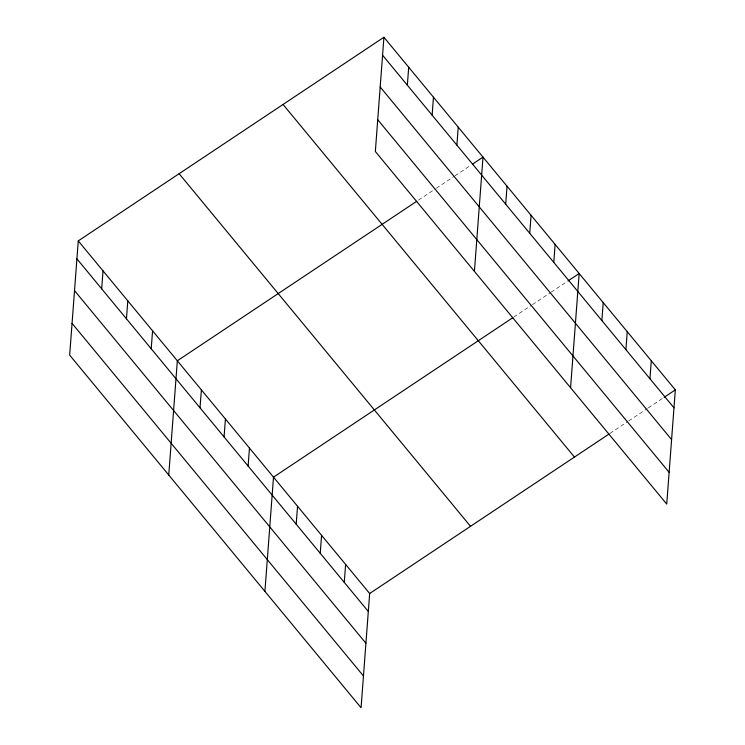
<?xml version="1.0" encoding="UTF-8"?>
<svg xmlns="http://www.w3.org/2000/svg" width="745" height="745" viewBox="0 0 745 745"><rect width="100%" height="100%" fill="white"/><g stroke="black" fill="none" stroke-linecap="round" stroke-linejoin="round"><path stroke-width="0.56" stroke-dasharray="3.73 2.79" d="M418.56 200.079L435.369 188.876M436.3 188.252L454.05 176.425M454.981 175.811L470.859 165.232M513.789 317.063L531.53 305.236M532.47 304.621L550.21 292.794M551.151 292.17L567.029 281.591M609.95 433.422L627.7 421.605M628.631 420.981L647.312 408.539M648.243 407.915L663.19 397.96"/><path stroke-width="1.12" d="M78.262 240.896L69.667 355.132L361.074 707.75L369.66 593.514L78.262 240.896L383.926 37.25L675.333 389.868L666.738 504.104L375.34 151.486L383.926 37.25M101.674 288.837L103.034 270.873M126.445 318.804L127.795 300.84M151.216 348.781L152.567 330.817M168.752 475.021L177.338 360.785L416.688 201.318M200.023 407.841L201.374 389.877M224.068 436.933L225.418 418.969M248.113 466.025L249.463 448.062M264.913 591.39L273.499 477.154L512.858 317.687M296.193 524.21L297.544 506.246M320.229 553.293L321.579 535.338M344.274 582.385L345.624 564.421M407.347 85.181L408.698 67.227M432.119 115.158L433.469 97.195M456.881 145.126L458.231 127.172M474.416 271.376L483.002 157.139L472.73 163.984M505.697 204.195L507.047 186.231M529.732 233.287L531.083 215.324M553.777 262.38L555.127 244.416M570.577 387.735L579.163 273.508L567.96 280.967M601.858 320.555L603.208 302.591M625.893 349.647L627.243 331.683M649.938 378.739L651.288 360.776M369.66 593.514L609.019 434.046M664.121 397.336L675.333 389.868M382.576 55.214L673.983 407.832M380.183 86.979L671.59 439.597M377.724 119.712L669.131 472.33M283.053 104.458L574.46 457.067M179.126 173.697L470.533 526.315M76.912 258.86L368.309 611.477M74.519 290.634L365.925 643.252M72.06 323.367L363.458 675.985"/></g></svg>
